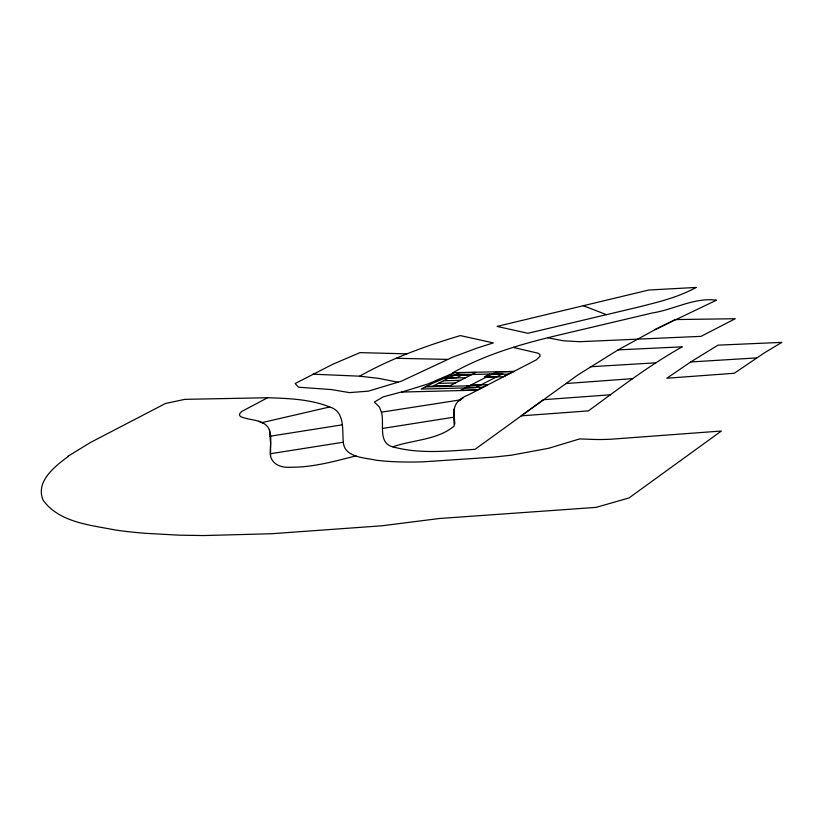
<?xml version="1.0" encoding="UTF-8"?>
<svg xmlns="http://www.w3.org/2000/svg" width="823" height="823" viewBox="0 0 823 823"><rect width="100%" height="100%" fill="white"/><g stroke="black" fill="none" stroke-linecap="round" stroke-linejoin="round"><path stroke-width="1.23" d="M356.04 455.87C334.498 461.322 312.699 467.485 290.272 467.238C282.155 467.896 273.041 465.098 270.561 456.487C268.977 445.788 275.108 429.112 263.134 423.104C256.066 419.298 247.61 419.853 240.46 416.5L239.452 415.039L239.915 413.321L241.797 411.438L267.629 397.735C288.513 398.425 310.065 399.155 329.714 406.963C345.238 411.531 342.049 429.904 343.325 442.218C344.374 457.578 364.784 457.65 375.967 460.18A163.582 34.288 -9.2 0 0 422.559 461.868L493.44 457.135L511.186 455.222L548.622 448.288L579.659 438.916L593.26 439.42A80.273 16.83 -9.2 0 0 611.18 439.204L721.349 431.026L629.05 497.925L596.058 507.39L439.317 518.511L382.057 525.784L271.446 533.736L203.62 535.557L178.91 535.166L145.033 533.283A387.993 81.333 -9.2 0 1 115.199 529.981C90.263 525.002 59.379 522.564 43.177 500.302C35.05 481.548 55.12 466.085 68.381 456.395L67.712 456.446L90.468 442.476L165.516 403.476L184.877 399.35L267.629 397.735M270.561 456.487L270.613 443.258L269.44 429.987M477.618 390.133L401.099 392.077L383.22 396.851L374.362 402.056L379.382 407.015L381.419 412.169C384.794 422.981 377.376 443.041 392.828 446.838C412.735 439.749 437.373 440.202 454.224 426.016C453.278 410.42 451.878 401.326 468.699 394.752L536.462 359.785L540.145 356.061L539.785 354.487L537.995 353.18L513.161 347.399M392.828 446.838C419.555 454.203 447.763 451.045 475.025 449.327L577.88 374.928L618.104 349.888L682.288 346.822C649.11 365.309 619.019 388.579 588.394 410.883L521.185 415.841L543.406 399.711L610.45 394.783M458.967 400.883L463.246 397.859M690.703 361.966L717.985 345.156L781.85 342.368L764.701 352.666L734.25 373.261L666.856 378.23L690.703 361.966L756.625 357.912M618.104 349.888L654.995 329.673L716.514 300.158C694.067 297.268 673.903 309.664 652.145 313.018L559.763 334.848C522.934 343.541 486.074 354.044 452.897 372.675L513.624 371.471L503.337 376.739L486.228 377.171M313.079 374.187L359.641 376.183C391.275 358.334 425.635 346.01 460.324 335.578L493.347 342.913L477.443 347.934L452.753 357.151L401.377 381.193L368.272 391.162L349.497 392.612L331.021 389.526L298.523 387.221L295.169 383.508L332.924 364.188L359.97 352.635L406.994 353.839M439.338 386.584L440.428 386.028L426.345 386.378M462.485 374.732L456.899 377.592L445.294 377.891M466.713 385.884L480.745 384.999M489.86 374.043L484.274 376.903L497.205 376.574M654.995 329.673L675.097 319.571L735.268 318.727L701.052 336.35L579.639 341.71L563.169 340.763L547.758 337.769M454.255 372.654L427.826 384.002L401.84 392.057M261.961 422.621L329.714 406.963M269.985 436.252L341.987 424.874M382.674 428.433L454.296 417.117M270.582 453.71L343.325 442.218M381.419 412.169L460.417 399.865M565.648 383.569L632.568 378.631M590.225 366.76L655.972 362.809M513.624 371.471L496.516 371.903L460.499 390.339L477.607 389.907L487.895 384.639L470.787 385.071M453.73 375.494L470.838 375.062M491.372 374.537L508.48 374.105M448.586 378.127L465.695 377.695M443.443 380.761L460.551 380.329M438.299 383.395L455.407 382.962M425.254 386.944L479.644 385.555M465.643 387.705L482.751 387.273M396.048 358.293L447.558 359.384M359.641 376.183L378.817 378.395L398.353 382.273M583.342 305.724L606.417 314.653M258.72 421.304L263.134 423.104M453.72 409.216L454.831 424.04M696.114 287.443C678.337 297.381 658.246 302.031 638.679 307.03L527.882 333.284L497.041 326.412L648.771 290.025L696.114 287.443M430.624 384.187L421.109 389.063L475.499 387.684L502.791 373.714L452.022 375L430.624 384.187M458.874 372.86L433.155 386.028L450.263 385.596L475.982 372.428L458.874 372.86"/></g></svg>
